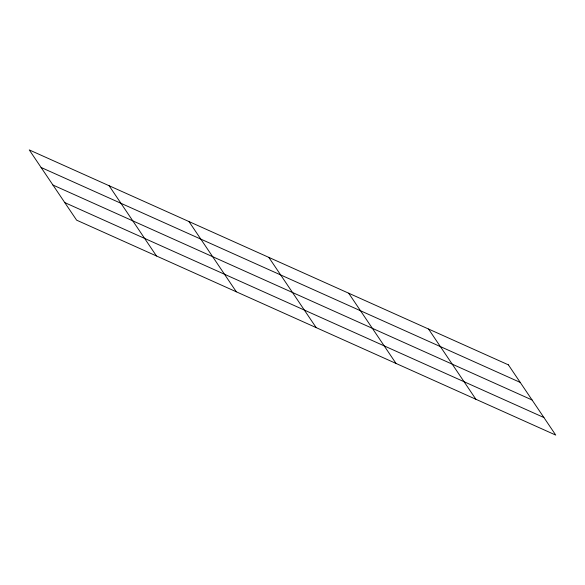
<?xml version="1.0" encoding="UTF-8"?>
<svg xmlns="http://www.w3.org/2000/svg" width="585" height="585" viewBox="0 0 585 585"><rect width="100%" height="100%" fill="white"/><g stroke="black" fill="none" stroke-linecap="round" stroke-linejoin="round"><path stroke-width="0.88" d="M41.089 167.464L520.226 382.407M52.935 185.028L532.065 399.972M64.774 202.593L543.911 417.536M428.527 329.019L475.897 399.277M348.675 293.195L396.038 363.453M268.815 257.371L316.185 327.629M188.962 221.547L236.325 291.805M109.102 185.723L156.473 255.981M508.38 364.843L29.25 149.906L76.62 220.157L555.75 435.094L508.38 364.843"/></g></svg>
